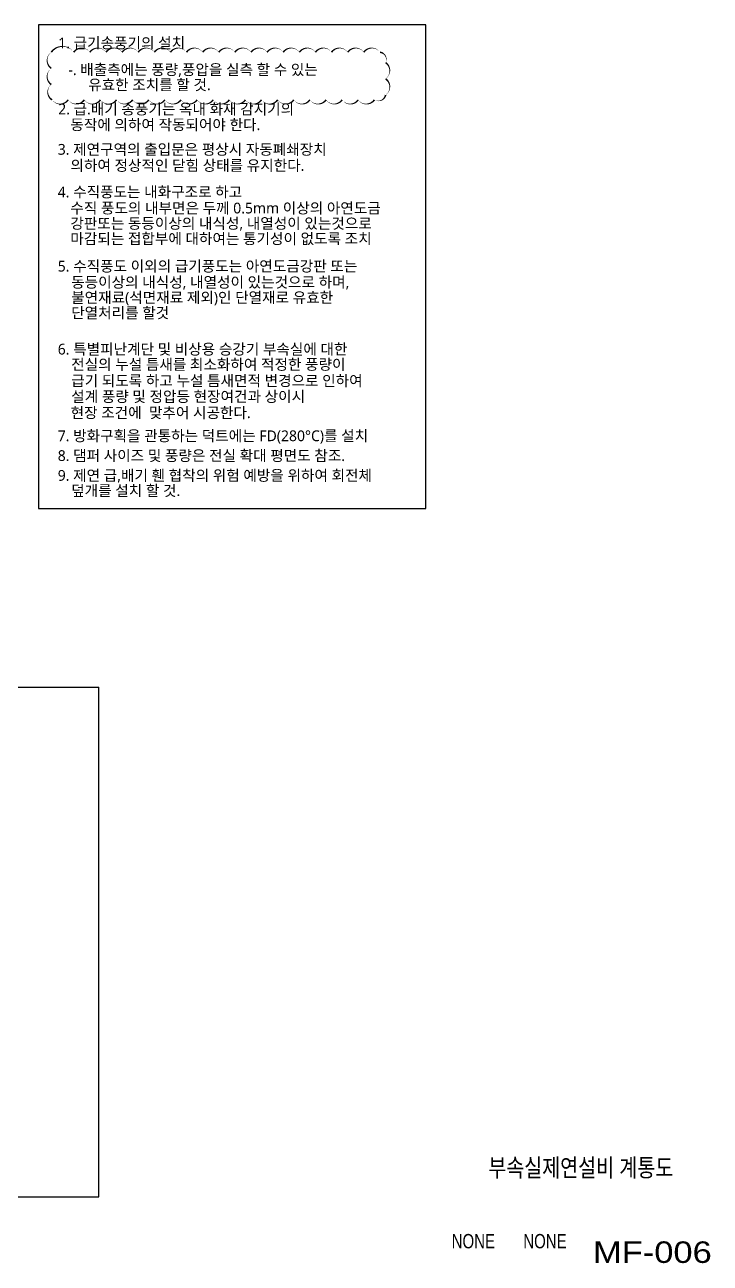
# Model space of a CAD drawing. Header units: millimetres. Extents: x 8533 to 164433, y 5768 to 115327.
# Drawn here: x 126146 to 164433, y 5768 to 74877 of the extents above; entities that cross this region are included whole.
import ezdxf
from ezdxf.enums import TextEntityAlignment as Align

# ---------------------------------------------------------------- set-up
doc = ezdxf.new("R2010")
doc.units = ezdxf.units.MM
doc.header["$LTSCALE"] = 250
for name, color, linetype in [('@공사용도서 3차이후 수정', 211, 'Continuous'), ('A-TXT1', 3, 'Continuous'), ('ARC', 8, 'Continuous'), ('F-LH', 5, 'Continuous'), ('p', 3, 'Continuous')]:
    doc.layers.add(name, color=color, linetype=linetype)
doc.styles.add('DrawingTitle', font='FRADM.TTF', dxfattribs={"width": 0.95})
doc.styles.get("Standard").update_dxf_attribs({"font": ''})
doc.styles.add('돋움', font='')
doc.styles.get('Standard').set_extended_font_data('Malgun Gothic')
doc.styles.get('돋움').set_extended_font_data('Dotum')

msp = doc.modelspace()

# ---------------------------------------------------------------- linework, layer by layer
at = {"layer": 'ARC'}
for p, q in [((17208, 37921), (130283, 37921)), ((130283, 9464), (130283, 37921)), ((17208, 9464), (130283, 9464))]:
    msp.add_line(p, q, dxfattribs=at)

# ---------------------------------------------------------------- texts
at = {"layer": 'A-TXT1', "ltscale": 0.01}
for s, height, style, width, p in [('부속실제연설비 계통도', 1000, '돋움', 0.8, (157200, 11100)), ('NONE', 800, '돋움', 0.8, (151200, 7000)), ('NONE', 800, '돋움', 0.8, (155200, 7000)), ('MF-006', 1200, 'DrawingTitle', 1.2, (161200, 6385))]:
    msp.add_text(s, height=height, dxfattribs=dict(at, style=style, width=width)).set_placement(p, align=Align.MIDDLE_CENTER)

# ---------------------------------------------------------------- wipeouts: each hides what was drawn before it
at = {"color": 4}
msp.add_wipeout([(126909, 74877), (148556, 74877), (148556, 47878), (126909, 47878)], dxfattribs=at).translate(0, 0, 0).dxf.layer = 'F-LH'

# ---------------------------------------------------------------- next in the draw order: linework, layer by layer
at = {"layer": '@공사용도서 3차이후 수정'}
msp.add_lwpolyline([(127628, 73344, 0, 90, 0.520567), (127628, 72444, 0, 90, 0.520567), (127628, 71544, 0, 90, 0.520567), (127673, 70689, 0, 90, 0.520567), (128573, 70689, 0, 90, 0.520567), (129473, 70689, 0, 90, 0.520567), (130373, 70689, 0, 90, 0.520567), (131273, 70689, 0, 90, 0.520567), (132173, 70689, 0, 90, 0.520567), (133073, 70689, 0, 90, 0.520567), (133973, 70689, 0, 90, 0.520567), (134873, 70689, 0, 90, 0.520567), (135773, 70689, 0, 90, 0.520567), (136673, 70689, 0, 90, 0.520567), (137573, 70689, 0, 90, 0.520567), (138473, 70689, 0, 90, 0.520567), (139373, 70689, 0, 90, 0.520567), (140273, 70689, 0, 90, 0.520567), (141173, 70689, 0, 90, 0.520567), (142073, 70689, 0, 90, 0.520567), (142973, 70689, 0, 90, 0.520567), (143873, 70689, 0, 90, 0.520567), (144773, 70689, 0, 90, 0.520567), (145673, 70689, 0, 90, 0.520567), (146301, 70962, 0, 90, 0.520567), (146301, 71862, 0, 90, 0.520567), (146301, 72762, 0, 90, 0.520567), (145982, 73344, 0, 90, 0.520567), (145082, 73344, 0, 90, 0.520567), (144182, 73344, 0, 90, 0.520567), (143282, 73344, 0, 90, 0.520567), (142382, 73344, 0, 90, 0.520567), (141482, 73344, 0, 90, 0.520567), (140582, 73344, 0, 90, 0.520567), (139682, 73344, 0, 90, 0.520567), (138782, 73344, 0, 90, 0.520567), (137882, 73344, 0, 90, 0.520567), (136982, 73344, 0, 90, 0.520567), (136082, 73344, 0, 90, 0.520567), (135182, 73344, 0, 90, 0.520567), (134282, 73344, 0, 90, 0.520567), (133382, 73344, 0, 90, 0.520567), (132482, 73344, 0, 90, 0.520567), (131582, 73344, 0, 90, 0.520567), (130682, 73344, 0, 90, 0.520567), (129782, 73344, 0, 90, 0.520567), (128882, 73344, 0, 90, 0.520567), (127628, 73344, 0, 90, 0.520567)], format="xyseb", dxfattribs=at)
at = {"layer": 'p'}
for p, q in [((148556, 74877, 0), (126909, 74877, 0)), ((126909, 74877, 0), (126909, 47878, 0)), ((148556, 47878, 0), (148556, 74877, 0)), ((126909, 47878, 0), (148556, 47878, 0))]:
    msp.add_line(p, q, dxfattribs=at)

# ---------------------------------------------------------------- next in the draw order: texts
at = {"layer": 'p', "color": 7}
for s, p in [('1. 급기송풍기의 설치', (128014, 73565, 0)), ('-. 배출측에는 풍량,풍압을 실측 할 수 있는', (128580, 72074, 0)), ('유효한 조치를 할 것.', (129688, 71229, 0)), ('2. 급.배기 송풍기는 옥내 화재 감지기의 ', (128014, 69876, 0)), ('동작에 의하여 작동되어야 한다.', (128694, 69003, 0)), ('3. 제연구역의 출입문은 평상시 자동폐쇄장치', (127989, 67626, 0)), ('의하여 정상적인 닫힘 상태를 유지한다.', (128698, 66728, 0)), ('4. 수직풍도는 내화구조로 하고', (127989, 65248, 0)), ('수직 풍도의 내부면은 두께 0.5mm 이상의 아연도금', (128694, 64350, 0)), ('강판또는 동등이상의 내식성, 내열성이 있는것으로', (128694, 63496, 0)), ('마감되는 접합부에 대하여는 통기성이 없도록 조치', (128694, 62643, 0)), ('5. 수직풍도 이외의 급기풍도는 아연도금강판 또는 ', (127989, 61108, 0)), ('동등이상의 내식성, 내열성이 있는것으로 하며,', (128740, 60210, 0)), ('불연재료(석면재료 제외)인 단열재로 유효한 ', (128740, 59356, 0)), ('단열처리를 할것', (128740, 58503, 0)), ('6. 특별피난계단 및 비상용 승강기 부속실에 대한', (127989, 56475, 0)), ('전실의 누설 틈새를 최소화하여 적정한 풍량이', (128740, 55626, 0)), ('급기 되도록 하고 누설 틈새면적 변경으로 인하여', (128740, 54717, 0)), ('설계 풍량 및 정압등 현장여건과 상이시', (128740, 53831, 0)), ('현장 조건에  맞추어 시공한다.', (128708, 52933, 0)), ('7. 방화구획을 관통하는 덕트에는 FD(280%%DC)를 설치', (127989, 51641, 0)), ('8. 댐퍼 사이즈 및 풍량은 전실 확대 평면도 참조.', (127989, 50536, 0)), ('9. 제연 급,배기 휀 협착의 위험 예방을 위하여 회전체', (127989, 49431, 0)), ('덮개를 설치 할 것.', (128740, 48583, 0))]:
    msp.add_text(s, height=600, dxfattribs=at).set_placement(p)

doc.saveas('drawing.dxf')
